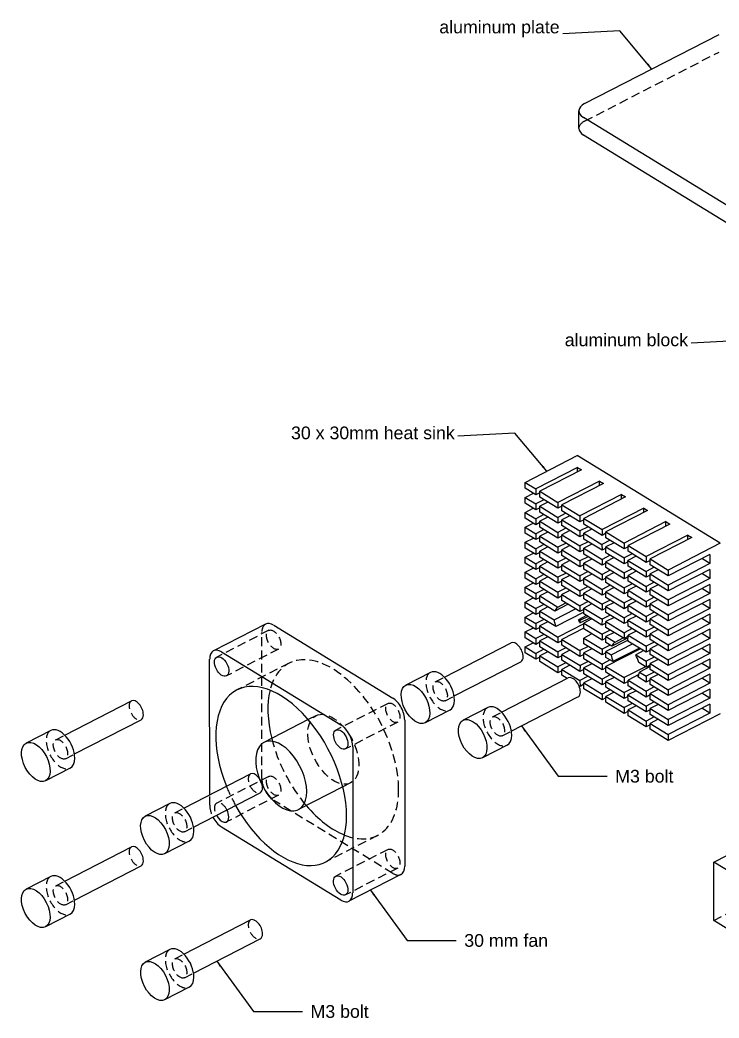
# Model space of a CAD drawing. Header units: inches. Extents: x -635 to 303, y -216 to -21.
# Drawn here: x -628.4 to -529.4, y -173 to -31.6 of the extents above; entities that cross this region are included whole.
import ezdxf

# ---------------------------------------------------------------- set-up
doc = ezdxf.new("R2010")
doc.units = ezdxf.units.IN
doc.header["$LTSCALE"] = 5
doc.header["$MEASUREMENT"] = 0
doc.linetypes.add('HIDDEN', pattern=[0.375, 0.25, -0.125])
for name, color, linetype in [('_dim', 1, 'Continuous'), ('PH-3C4', 16, 'HIDDEN'), ('PV-3C4', 7, 'Continuous')]:
    doc.layers.add(name, color=color, linetype=linetype)
doc.styles.get("Standard").update_dxf_attribs({"font": 'arial.ttf'})
doc.dimstyles.new('Copy of Standard', dxfattribs={"dimscale": 5, "dimtxt": 0.18, "dimasz": 0.18, "dimexe": 0.18, "dimexo": 0.0625, "dimgap": 0.09, "dimtad": 0, "dimdec": 1, "dimzin": 0, "dimdsep": 46, "dimtxsty": 'Standard', "dimcen": 0.09, "dimadec": 0, "dimazin": 0, "dimtfac": 1, "dimtdec": 1, "dimtofl": 0, "dimtmove": 0, "dimatfit": 3, "dimfxl": 1, "dimtolj": 1, "dimtzin": 0, "dimarcsym": 0})

# ---------------------------------------------------------------- blocks, each defined once
blk = doc.blocks.new('*U11')
at = {"layer": 'PV-3C4'}
for p, q in [((54.88, -11.93, -41.68), (61.71, -24.48, -34.82)), ((51.75, -15.36, -34.83), (58.57, -27.91, -27.97)), ((58.57, -27.91, -27.97), (44.82, -21.08, -21.7)), ((61.71, -24.48, -34.82), (58.57, -27.91, -27.97)), ((49.91, -35.99, -10.55), (56.78, -39.41, -13.69)), ((49.68, -38.43, -7.67), (50.17, -37.9, -8.74)), ((50.17, -37.9, -8.74), (55.67, -40.63, -11.25)), ((50.17, -37.9, -8.74), (50.75, -38.96, -8.16)), ((50.48, -37.55, -9.43), (50.97, -37.02, -10.5)), ((50.48, -37.55, -9.43), (55.98, -40.28, -11.94)), ((50.97, -37.02, -10.5), (56.47, -39.75, -13)), ((50.97, -37.02, -10.5), (51.55, -38.08, -9.91)), ((7.83, -39.26, 34.9), (32.19, -84.05, 59.36)), ((8.77, -38.23, 32.85), (33.13, -83.02, 57.3)), ((48.87, -39.31, -5.92), (49.36, -38.77, -6.99)), ((48.87, -39.31, -5.92), (54.37, -42.04, -8.43)), ((49.36, -38.77, -6.99), (54.86, -41.5, -9.5)), ((49.36, -38.77, -6.99), (49.94, -39.84, -6.41)), ((49.68, -38.43, -7.67), (55.18, -41.16, -10.18)), ((56.47, -39.75, -13), (56.78, -39.41, -13.69)), ((56.78, -39.41, -13.69), (58.08, -41.8, -12.38)), ((47.27, -41.06, -2.41), (47.76, -40.53, -3.48)), ((47.76, -40.53, -3.48), (53.26, -43.26, -5.99)), ((47.76, -40.53, -3.48), (48.34, -41.59, -2.9)), ((48.07, -40.19, -4.16), (48.56, -39.65, -5.23)), ((48.07, -40.19, -4.16), (53.57, -42.92, -6.67)), ((48.56, -39.65, -5.23), (54.06, -42.38, -7.74)), ((48.56, -39.65, -5.23), (49.14, -40.72, -4.65)), ((55.67, -40.63, -11.25), (55.98, -40.28, -11.94)), ((56.97, -43.02, -9.95), (55.67, -40.63, -11.25)), ((55.98, -40.28, -11.94), (57.28, -42.67, -10.63)), ((57.77, -42.14, -11.7), (56.47, -39.75, -13)), ((45.66, -42.82, 1.1), (46.15, -42.28, 0.03)), ((46.15, -42.28, 0.03), (51.65, -45.01, -2.48)), ((46.15, -42.28, 0.03), (46.73, -43.35, 0.61)), ((46.46, -41.94, -0.66), (46.95, -41.41, -1.72)), ((46.46, -41.94, -0.66), (51.96, -44.67, -3.17)), ((46.95, -41.41, -1.72), (52.45, -44.14, -4.23)), ((46.95, -41.41, -1.72), (47.53, -42.47, -1.14)), ((47.27, -41.06, -2.41), (52.77, -43.79, -4.92)), ((54.06, -42.38, -7.74), (54.37, -42.04, -8.43)), ((55.36, -44.77, -6.44), (54.06, -42.38, -7.74)), ((54.37, -42.04, -8.43), (55.67, -44.43, -7.12)), ((54.86, -41.5, -9.5), (55.18, -41.16, -10.18)), ((56.16, -43.89, -8.19), (54.86, -41.5, -9.5)), ((55.18, -41.16, -10.18), (56.48, -43.55, -8.88)), ((56.7, -41.61, -11.21), (57.77, -42.14, -11.7)), ((56.98, -42.12, -10.93), (58.05, -42.65, -11.42)), ((58.08, -41.8, -12.38), (57.77, -42.14, -11.7)), ((57.85, -42.05, -11.87), (58.36, -42.31, -12.1)), ((58.05, -42.65, -11.42), (58.36, -42.31, -12.1)), ((58.36, -42.31, -12.1), (59.66, -44.7, -10.8)), ((44.86, -43.7, 2.85), (45.35, -43.16, 1.78)), ((44.86, -43.7, 2.85), (50.36, -46.42, 0.34)), ((45.35, -43.16, 1.78), (50.85, -45.89, -0.73)), ((45.35, -43.16, 1.78), (45.93, -44.23, 2.37)), ((45.66, -42.82, 1.1), (51.16, -45.55, -1.41)), ((52.45, -44.14, -4.23), (52.77, -43.79, -4.92)), ((52.77, -43.79, -4.92), (54.07, -46.18, -3.61)), ((53.26, -43.26, -5.99), (53.57, -42.92, -6.67)), ((54.56, -45.65, -4.68), (53.26, -43.26, -5.99)), ((53.57, -42.92, -6.67), (54.87, -45.3, -5.37)), ((55.09, -43.36, -7.7), (56.16, -43.89, -8.19)), ((55.9, -42.49, -9.46), (56.97, -43.02, -9.95)), ((56.48, -43.55, -8.88), (56.16, -43.89, -8.19)), ((56.18, -43, -9.18), (57.25, -43.53, -9.66)), ((56.24, -43.81, -8.36), (56.76, -44.07, -8.6)), ((57.28, -42.67, -10.63), (56.97, -43.02, -9.95)), ((57.04, -42.93, -10.11), (57.56, -43.19, -10.35)), ((57.25, -43.53, -9.66), (57.56, -43.19, -10.35)), ((58.55, -45.92, -8.36), (57.25, -43.53, -9.66)), ((57.56, -43.19, -10.35), (58.86, -45.58, -9.04)), ((59.35, -45.04, -10.11), (58.05, -42.65, -11.42)), ((43.25, -45.45, 6.36), (43.74, -44.92, 5.29)), ((43.74, -44.92, 5.29), (49.24, -47.64, 2.78)), ((43.74, -44.92, 5.29), (44.32, -45.98, 5.87)), ((44.05, -44.57, 4.61), (44.54, -44.04, 3.54)), ((44.05, -44.57, 4.61), (49.55, -47.3, 2.1)), ((44.54, -44.04, 3.54), (50.04, -46.77, 1.03)), ((44.54, -44.04, 3.54), (45.12, -45.1, 4.12)), ((51.65, -45.01, -2.48), (51.96, -44.67, -3.17)), ((52.95, -47.4, -1.18), (51.65, -45.01, -2.48)), ((51.96, -44.67, -3.17), (53.26, -47.06, -1.86)), ((53.75, -46.52, -2.93), (52.45, -44.14, -4.23)), ((53.49, -45.12, -4.2), (54.56, -45.65, -4.68)), ((54.29, -44.24, -5.95), (55.36, -44.77, -6.44)), ((54.57, -44.75, -5.67), (55.64, -45.29, -6.16)), ((55.67, -44.43, -7.12), (55.36, -44.77, -6.44)), ((55.37, -43.88, -7.42), (56.44, -44.41, -7.91)), ((55.44, -44.69, -6.61), (55.95, -44.94, -6.84)), ((55.64, -45.29, -6.16), (55.95, -44.94, -6.84)), ((55.95, -44.94, -6.84), (56.56, -46.05, -6.24)), ((56.44, -44.41, -7.91), (56.76, -44.07, -8.6)), ((57.74, -46.8, -6.61), (56.44, -44.41, -7.91)), ((56.76, -44.07, -8.6), (58.06, -46.45, -7.29)), ((58.28, -44.51, -9.63), (59.35, -45.04, -10.11)), ((58.56, -45.03, -9.35), (59.63, -45.56, -9.83)), ((59.66, -44.7, -10.8), (59.35, -45.04, -10.11)), ((59.43, -44.96, -10.28), (59.94, -45.21, -10.52)), ((59.63, -45.56, -9.83), (59.94, -45.21, -10.52)), ((59.94, -45.21, -10.52), (61.24, -47.6, -9.21)), ((40.76, -45.99, 9.43), (50.99, -64.81, 19.71)), ((40.76, -45.99, 9.43), (47.63, -49.4, 6.29)), ((42.45, -46.33, 8.12), (42.94, -45.79, 7.05)), ((42.45, -46.33, 8.12), (47.95, -49.06, 5.61)), ((42.94, -45.79, 7.05), (48.44, -48.52, 4.54)), ((42.94, -45.79, 7.05), (43.52, -46.86, 7.63)), ((43.25, -45.45, 6.36), (48.75, -48.18, 3.85)), ((50.04, -46.77, 1.03), (50.36, -46.42, 0.34)), ((50.36, -46.42, 0.34), (51.66, -48.81, 1.65)), ((50.85, -45.89, -0.73), (51.16, -45.55, -1.41)), ((52.15, -48.28, 0.58), (50.85, -45.89, -0.73)), ((51.16, -45.55, -1.41), (52.46, -47.94, -0.11)), ((52.68, -45.99, -2.44), (53.75, -46.52, -2.93)), ((52.96, -46.51, -2.16), (54.03, -47.04, -2.65)), ((54.07, -46.18, -3.61), (53.75, -46.52, -2.93)), ((53.77, -45.63, -3.91), (54.84, -46.16, -4.4)), ((53.83, -46.44, -3.1), (54.35, -46.7, -3.33)), ((54.87, -45.3, -5.37), (54.56, -45.65, -4.68)), ((54.63, -45.56, -4.85), (55.15, -45.82, -5.09)), ((54.72, -45.47, -5.03), (56.12, -46.17, -5.67)), ((54.84, -46.16, -4.4), (55.15, -45.82, -5.09)), ((55.59, -47.54, -3.65), (54.84, -46.16, -4.4)), ((55.15, -45.82, -5.09), (55.69, -46.8, -4.55)), ((55.2, -45.91, -5.04), (58.02, -47.31, -6.32)), ((56.12, -46.17, -5.67), (55.64, -45.29, -6.16)), ((56.3, -46.08, -5.95), (57.74, -46.8, -6.61)), ((57.48, -45.39, -7.87), (58.55, -45.92, -8.36)), ((58.06, -46.45, -7.29), (57.74, -46.8, -6.61)), ((57.76, -45.9, -7.59), (58.83, -46.43, -8.08)), ((58.86, -45.58, -9.04), (58.55, -45.92, -8.36)), ((58.62, -45.84, -8.53), (59.14, -46.09, -8.76)), ((58.83, -46.43, -8.08), (59.14, -46.09, -8.76)), ((60.13, -48.82, -6.77), (58.83, -46.43, -8.08)), ((59.14, -46.09, -8.76), (60.44, -48.48, -7.46)), ((60.93, -47.95, -8.53), (59.63, -45.56, -9.83)), ((49.24, -47.64, 2.78), (49.55, -47.3, 2.1)), ((50.54, -50.03, 4.09), (49.24, -47.64, 2.78)), ((49.55, -47.3, 2.1), (50.85, -49.69, 3.4)), ((51.34, -49.16, 2.33), (50.04, -46.77, 1.03)), ((51.08, -47.75, 1.07), (52.15, -48.28, 0.58)), ((51.88, -46.87, -0.69), (52.95, -47.4, -1.18)), ((52.46, -47.94, -0.11), (52.15, -48.28, 0.58)), ((52.16, -47.39, -0.41), (53.23, -47.92, -0.89)), ((53.26, -47.06, -1.86), (52.95, -47.4, -1.18)), ((53.03, -47.32, -1.34), (53.54, -47.57, -1.58)), ((53.23, -47.92, -0.89), (53.54, -47.57, -1.58)), ((54.53, -50.31, 0.41), (53.23, -47.92, -0.89)), ((53.54, -47.57, -1.58), (54.84, -49.96, -0.27)), ((54.03, -47.04, -2.65), (54.35, -46.7, -3.33)), ((55.33, -49.43, -1.34), (54.03, -47.04, -2.65)), ((54.35, -46.7, -3.33), (55.65, -49.09, -2.03)), ((54.52, -47.01, -3.16), (55.59, -47.54, -3.65)), ((54.75, -47.43, -2.93), (59.32, -49.7, -5.02)), ((54.83, -47.58, -2.85), (58.33, -49.32, -4.45)), ((57.82, -46.71, -6.77), (58.34, -46.97, -7.01)), ((58.02, -47.31, -6.32), (58.34, -46.97, -7.01)), ((59.32, -49.7, -5.02), (58.02, -47.31, -6.32)), ((58.34, -46.97, -7.01), (59.64, -49.36, -5.7)), ((59.86, -47.42, -8.04), (60.93, -47.95, -8.53)), ((60.14, -47.93, -7.76), (61.21, -48.46, -8.25)), ((61.24, -47.6, -9.21), (60.93, -47.95, -8.53)), ((61.01, -47.86, -8.7), (61.52, -48.12, -8.93)), ((43.43, -49.06, 10.1), (48.93, -51.79, 7.6)), ((43.71, -49.57, 10.39), (43.43, -49.06, 10.1)), ((43.95, -49.32, 9.87), (43.71, -49.57, 10.39)), ((47.63, -49.4, 6.29), (47.95, -49.06, 5.61)), ((48.93, -51.79, 7.6), (47.63, -49.4, 6.29)), ((47.95, -49.06, 5.61), (49.25, -51.45, 6.91)), ((48.44, -48.52, 4.54), (48.75, -48.18, 3.85)), ((49.74, -50.91, 5.84), (48.44, -48.52, 4.54)), ((48.75, -48.18, 3.85), (50.05, -50.57, 5.16)), ((50.27, -48.63, 2.82), (51.34, -49.16, 2.33)), ((50.55, -49.14, 3.1), (51.62, -49.67, 2.61)), ((51.66, -48.81, 1.65), (51.34, -49.16, 2.33)), ((51.36, -48.26, 1.35), (52.43, -48.79, 0.86)), ((51.42, -49.07, 2.16), (51.94, -49.33, 1.93)), ((51.62, -49.67, 2.61), (51.94, -49.33, 1.93)), ((51.94, -49.33, 1.93), (53.24, -51.72, 3.23)), ((52.22, -48.2, 0.41), (52.74, -48.45, 0.18)), ((52.43, -48.79, 0.86), (52.74, -48.45, 0.18)), ((53.73, -51.18, 2.16), (52.43, -48.79, 0.86)), ((52.74, -48.45, 0.18), (54.04, -50.84, 1.48)), ((54.26, -48.9, -0.86), (55.33, -49.43, -1.34)), ((54.54, -49.41, -0.57), (55.61, -49.94, -1.06)), ((58.14, -49.88, -3.64), (55.32, -48.48, -2.36)), ((55.65, -49.09, -2.03), (55.33, -49.43, -1.34)), ((55.41, -49.35, -1.51), (55.93, -49.6, -1.75)), ((55.48, -49.27, -1.66), (57.6, -50.32, -2.63)), ((55.6, -49.13, -1.94), (58.52, -50.58, -3.27)), ((58.33, -49.32, -4.45), (58.83, -50.24, -3.95)), ((59.06, -48.29, -6.29), (60.13, -48.82, -6.77)), ((59.64, -49.36, -5.7), (59.32, -49.7, -5.02)), ((59.34, -48.81, -6.01), (60.41, -49.34, -6.49)), ((60.44, -48.48, -7.46), (60.13, -48.82, -6.77)), ((60.2, -48.74, -6.94), (60.72, -49, -7.18)), ((60.41, -49.34, -6.49), (60.72, -49, -7.18)), ((61.7, -51.73, -5.19), (60.41, -49.34, -6.49)), ((60.72, -49, -7.18), (62.02, -51.39, -5.87)), ((61.21, -48.46, -8.25), (61.52, -48.12, -8.93)), ((62.51, -50.85, -6.94), (61.21, -48.46, -8.25)), ((61.52, -48.12, -8.93), (62.82, -50.51, -7.63)), ((43.71, -49.57, 10.39), (49.21, -52.3, 7.88)), ((48.67, -50.38, 6.33), (49.74, -50.91, 5.84)), ((48.95, -50.9, 6.61), (50.02, -51.43, 6.12)), ((49.47, -49.5, 4.57), (50.54, -50.03, 4.09)), ((50.05, -50.57, 5.16), (49.74, -50.91, 5.84)), ((49.75, -50.02, 4.86), (50.82, -50.55, 4.37)), ((49.81, -50.83, 5.67), (50.33, -51.08, 5.44)), ((50.85, -49.69, 3.4), (50.54, -50.03, 4.09)), ((50.62, -49.95, 3.92), (51.13, -50.21, 3.68)), ((50.82, -50.55, 4.37), (51.13, -50.21, 3.68)), ((52.12, -52.94, 5.67), (50.82, -50.55, 4.37)), ((51.13, -50.21, 3.68), (52.43, -52.6, 4.99)), ((52.92, -52.06, 3.92), (51.62, -49.67, 2.61)), ((52.66, -50.65, 2.65), (53.73, -51.18, 2.16)), ((53.46, -49.78, 0.9), (54.53, -50.31, 0.41)), ((54.04, -50.84, 1.48), (53.73, -51.18, 2.16)), ((53.74, -50.29, 1.18), (54.81, -50.82, 0.69)), ((54.84, -49.96, -0.27), (54.53, -50.31, 0.41)), ((54.61, -50.22, 0.24), (55.12, -50.48, 0.01)), ((54.81, -50.82, 0.69), (55.12, -50.48, 0.01)), ((56.11, -53.21, 2), (54.81, -50.82, 0.69)), ((55.12, -50.48, 0.01), (56.42, -52.87, 1.31)), ((55.61, -49.94, -1.06), (55.93, -49.6, -1.75)), ((56.91, -52.33, 0.24), (55.61, -49.94, -1.06)), ((55.93, -49.6, -1.75), (57.23, -51.99, -0.44)), ((57.07, -50.26, -2.16), (56, -49.73, -1.67)), ((57.72, -51.46, -1.51), (57.07, -50.26, -2.16)), ((57.6, -50.32, -2.63), (58.03, -51.11, -2.2)), ((57.73, -50.56, -2.5), (58.8, -51.09, -2.98)), ((58.52, -50.58, -3.27), (58.14, -49.88, -3.64)), ((58.83, -50.24, -3.95), (58.52, -50.58, -3.27)), ((58.53, -49.69, -4.25), (59.6, -50.22, -4.74)), ((58.6, -50.5, -3.43), (59.11, -50.75, -3.67)), ((58.8, -51.09, -2.98), (59.11, -50.75, -3.67)), ((59.11, -50.75, -3.67), (60.41, -53.14, -2.36)), ((59.4, -49.62, -5.19), (59.92, -49.87, -5.42)), ((59.6, -50.22, -4.74), (59.92, -49.87, -5.42)), ((60.9, -52.61, -3.43), (59.6, -50.22, -4.74)), ((59.92, -49.87, -5.42), (61.22, -52.26, -4.12)), ((61.44, -50.32, -6.45), (62.51, -50.85, -6.94)), ((61.72, -50.84, -6.17), (62.79, -51.37, -6.66)), ((62.82, -50.51, -7.63), (62.51, -50.85, -6.94)), ((62.59, -50.77, -7.11), (63.1, -51.02, -7.35)), ((72.68, -54.97, -12.59), (63.87, -50.6, -8.57)), ((45.01, -51.96, 11.69), (50.51, -54.69, 9.18)), ((45.29, -52.48, 11.97), (45.01, -51.96, 11.69)), ((45.53, -52.22, 11.46), (45.29, -52.48, 11.97)), ((49.25, -51.45, 6.91), (48.93, -51.79, 7.6)), ((49.01, -51.7, 7.43), (49.53, -51.96, 7.19)), ((49.21, -52.3, 7.88), (49.53, -51.96, 7.19)), ((50.51, -54.69, 9.18), (49.21, -52.3, 7.88)), ((49.53, -51.96, 7.19), (50.83, -54.35, 8.5)), ((50.02, -51.43, 6.12), (50.33, -51.08, 5.44)), ((51.32, -53.82, 7.43), (50.02, -51.43, 6.12)), ((50.33, -51.08, 5.44), (51.63, -53.47, 6.74)), ((51.85, -51.53, 4.41), (52.92, -52.06, 3.92)), ((52.13, -52.05, 4.69), (53.2, -52.58, 4.2)), ((53.24, -51.72, 3.23), (52.92, -52.06, 3.92)), ((52.94, -51.17, 2.93), (54.01, -51.7, 2.45)), ((53, -51.98, 3.75), (53.52, -52.23, 3.52)), ((53.2, -52.58, 4.2), (53.52, -52.23, 3.52)), ((53.52, -52.23, 3.52), (54.82, -54.62, 4.82)), ((53.8, -51.1, 2), (54.32, -51.36, 1.76)), ((54.01, -51.7, 2.45), (54.32, -51.36, 1.76)), ((55.31, -54.09, 3.75), (54.01, -51.7, 2.45)), ((54.32, -51.36, 1.76), (55.62, -53.75, 3.07)), ((55.84, -51.8, 0.73), (56.91, -52.33, 0.24)), ((56.12, -52.32, 1.01), (57.19, -52.85, 0.52)), ((56.65, -50.93, -1.02), (57.72, -51.46, -1.51)), ((57.23, -51.99, -0.44), (56.91, -52.33, 0.24)), ((56.93, -51.44, -0.74), (58, -51.97, -1.23)), ((56.99, -52.25, 0.07), (57.51, -52.51, -0.16)), ((58.03, -51.11, -2.2), (57.72, -51.46, -1.51)), ((57.79, -51.37, -1.68), (58.31, -51.63, -1.92)), ((58, -51.97, -1.23), (58.31, -51.63, -1.92)), ((59.29, -54.36, 0.07), (58, -51.97, -1.23)), ((58.31, -51.63, -1.92), (59.61, -54.02, -0.61)), ((60.1, -53.48, -1.68), (58.8, -51.09, -2.98)), ((59.83, -52.08, -2.95), (60.9, -52.61, -3.43)), ((60.64, -51.2, -4.7), (61.7, -51.73, -5.19)), ((61.22, -52.26, -4.12), (60.9, -52.61, -3.43)), ((60.92, -51.71, -4.42), (61.98, -52.24, -4.91)), ((62.02, -51.39, -5.87), (61.7, -51.73, -5.19)), ((61.78, -51.64, -5.36), (62.3, -51.9, -5.59)), ((61.98, -52.24, -4.91), (62.3, -51.9, -5.59)), ((63.28, -54.63, -3.6), (61.98, -52.24, -4.91)), ((62.3, -51.9, -5.59), (63.6, -54.29, -4.29)), ((62.79, -51.37, -6.66), (63.1, -51.02, -7.35)), ((64.09, -53.76, -5.36), (62.79, -51.37, -6.66)), ((63.1, -51.02, -7.35), (63.18, -51.16, -7.27)), ((45.29, -52.48, 11.97), (50.79, -55.21, 9.46)), ((50.25, -53.29, 7.91), (51.32, -53.82, 7.43)), ((51.05, -52.41, 6.16), (52.12, -52.94, 5.67)), ((51.63, -53.47, 6.74), (51.32, -53.82, 7.43)), ((51.33, -52.92, 6.44), (52.4, -53.45, 5.95)), ((51.39, -53.73, 7.26), (51.91, -53.99, 7.02)), ((52.43, -52.6, 4.99), (52.12, -52.94, 5.67)), ((52.2, -52.85, 5.51), (52.71, -53.11, 5.27)), ((52.4, -53.45, 5.95), (52.71, -53.11, 5.27)), ((53.7, -55.84, 7.26), (52.4, -53.45, 5.95)), ((52.71, -53.11, 5.27), (54.01, -55.5, 6.57)), ((54.5, -54.97, 5.5), (53.2, -52.58, 4.2)), ((54.24, -53.56, 4.24), (55.31, -54.09, 3.75)), ((55.04, -52.68, 2.48), (56.11, -53.21, 2)), ((55.32, -53.2, 2.77), (56.39, -53.73, 2.28)), ((56.42, -52.87, 1.31), (56.11, -53.21, 2)), ((56.19, -53.13, 1.83), (56.7, -53.38, 1.59)), ((56.39, -53.73, 2.28), (56.7, -53.38, 1.59)), ((57.69, -56.12, 3.58), (56.39, -53.73, 2.28)), ((56.7, -53.38, 1.59), (58, -55.77, 2.9)), ((57.19, -52.85, 0.52), (57.51, -52.51, -0.16)), ((58.49, -55.24, 1.83), (57.19, -52.85, 0.52)), ((57.51, -52.51, -0.16), (58.81, -54.9, 1.14)), ((59.03, -52.95, -1.19), (60.1, -53.48, -1.68)), ((60.41, -53.14, -2.36), (60.1, -53.48, -1.68)), ((60.11, -52.59, -2.66), (61.18, -53.12, -3.15)), ((60.98, -52.52, -3.6), (61.5, -52.78, -3.84)), ((61.18, -53.12, -3.15), (61.5, -52.78, -3.84)), ((62.48, -55.51, -1.85), (61.18, -53.12, -3.15)), ((61.5, -52.78, -3.84), (62.79, -55.17, -2.53)), ((63.02, -53.23, -4.87), (64.09, -53.76, -5.36)), ((63.3, -53.74, -4.59), (64.37, -54.27, -5.07)), ((72.68, -57, -10.38), (63.87, -52.63, -6.37)), ((64.01, -52.7, -6.43), (64.4, -53.41, -6.04)), ((64.4, -53.41, -6.04), (64.09, -53.76, -5.36)), ((64.16, -53.67, -5.52), (64.68, -53.93, -5.76)), ((46.59, -54.87, 13.28), (52.09, -57.6, 10.77)), ((46.87, -55.38, 13.56), (46.59, -54.87, 13.28)), ((47.11, -55.12, 13.04), (46.87, -55.38, 13.56)), ((50.83, -54.35, 8.5), (50.51, -54.69, 9.18)), ((50.53, -53.8, 8.2), (51.6, -54.33, 7.71)), ((50.59, -54.61, 9.01), (51.11, -54.87, 8.78)), ((50.79, -55.21, 9.46), (51.11, -54.87, 8.78)), ((51.11, -54.87, 8.78), (52.41, -57.26, 10.08)), ((51.6, -54.33, 7.71), (51.91, -53.99, 7.02)), ((52.9, -56.72, 9.01), (51.6, -54.33, 7.71)), ((51.91, -53.99, 7.02), (53.21, -56.38, 8.33)), ((53.43, -54.44, 5.99), (54.5, -54.97, 5.5)), ((53.71, -54.95, 6.27), (54.78, -55.48, 5.79)), ((54.82, -54.62, 4.82), (54.5, -54.97, 5.5)), ((54.52, -54.07, 4.52), (55.59, -54.6, 4.03)), ((54.58, -54.88, 5.34), (55.1, -55.14, 5.1)), ((54.78, -55.48, 5.79), (55.1, -55.14, 5.1)), ((55.1, -55.14, 5.1), (56.4, -57.53, 6.41)), ((55.62, -53.75, 3.07), (55.31, -54.09, 3.75)), ((55.38, -54, 3.58), (55.9, -54.26, 3.35)), ((55.59, -54.6, 4.03), (55.9, -54.26, 3.35)), ((56.88, -56.99, 5.34), (55.59, -54.6, 4.03)), ((55.9, -54.26, 3.35), (57.2, -56.65, 4.65)), ((57.42, -54.71, 2.32), (58.49, -55.24, 1.83)), ((58.23, -53.83, 0.56), (59.29, -54.36, 0.07)), ((59.7, -54.74, 0.09), (58.36, -54.08, 0.7)), ((58.81, -54.9, 1.14), (58.49, -55.24, 1.83)), ((58.51, -54.35, 0.84), (59.57, -54.88, 0.36)), ((58.57, -55.15, 1.66), (59.09, -55.41, 1.42)), ((58.61, -54.54, 0.95), (59.68, -55.07, 0.46)), ((58.71, -55, 1.36), (62.43, -56.85, -0.34)), ((59.61, -54.02, -0.61), (59.29, -54.36, 0.07)), ((59.33, -54.32, 0), (62.76, -56.03, -1.57)), ((59.57, -54.06, -0.52), (62.48, -55.51, -1.85)), ((59.57, -54.88, 0.36), (59.7, -54.74, 0.09)), ((59.68, -55.07, 0.46), (59.57, -54.88, 0.36)), ((62.22, -54.1, -3.11), (63.28, -54.63, -3.6)), ((62.5, -54.62, -2.83), (63.56, -55.15, -3.32)), ((63.6, -54.29, -4.29), (63.28, -54.63, -3.6)), ((63.36, -54.55, -3.77), (63.88, -54.81, -4.01)), ((63.56, -55.15, -3.32), (63.88, -54.81, -4.01)), ((64.86, -57.54, -2.02), (63.56, -55.15, -3.32)), ((63.88, -54.81, -4.01), (65.18, -57.2, -2.7)), ((64.37, -54.27, -5.07), (64.68, -53.93, -5.76)), ((65.67, -56.66, -3.77), (64.37, -54.27, -5.07)), ((64.68, -53.93, -5.76), (65.98, -56.32, -4.45)), ((73.88, -54.55, -14.25), (77.14, -56.17, -15.73)), ((46.87, -55.38, 13.56), (52.37, -58.11, 11.05)), ((52.09, -57.6, 10.77), (50.79, -55.21, 9.46)), ((51.83, -56.19, 9.5), (52.9, -56.72, 9.01)), ((52.63, -55.31, 7.75), (53.7, -55.84, 7.26)), ((53.21, -56.38, 8.33), (52.9, -56.72, 9.01)), ((52.91, -55.83, 8.03), (53.98, -56.36, 7.54)), ((54.01, -55.5, 6.57), (53.7, -55.84, 7.26)), ((53.78, -55.76, 7.09), (54.29, -56.02, 6.86)), ((53.98, -56.36, 7.54), (54.29, -56.02, 6.86)), ((55.28, -58.75, 8.85), (53.98, -56.36, 7.54)), ((54.29, -56.02, 6.86), (55.59, -58.41, 8.16)), ((56.08, -57.87, 7.09), (54.78, -55.48, 5.79)), ((55.82, -56.46, 5.82), (56.88, -56.99, 5.34)), ((56.62, -55.59, 4.07), (57.69, -56.12, 3.58)), ((56.9, -56.1, 4.35), (57.97, -56.63, 3.86)), ((58, -55.77, 2.9), (57.69, -56.12, 3.58)), ((57.7, -55.22, 2.6), (58.77, -55.75, 2.11)), ((57.77, -56.03, 3.41), (58.28, -56.29, 3.18)), ((57.97, -56.63, 3.86), (58.28, -56.29, 3.18)), ((58.28, -56.29, 3.18), (59.58, -58.68, 4.48)), ((58.77, -55.75, 2.11), (59.09, -55.41, 1.42)), ((60.07, -58.14, 3.41), (58.77, -55.75, 2.11)), ((59.09, -55.41, 1.42), (60.38, -57.8, 2.73)), ((62.24, -57.41, 0.47), (59.41, -56.01, 1.75)), ((62.79, -55.17, -2.53), (62.48, -55.51, -1.85)), ((62.56, -55.43, -2.02), (63.07, -55.68, -2.25)), ((62.76, -56.03, -1.57), (63.07, -55.68, -2.25)), ((64.06, -58.42, -0.26), (62.76, -56.03, -1.57)), ((63.07, -55.68, -2.25), (64.37, -58.07, -0.95)), ((64.6, -56.13, -3.28), (65.67, -56.66, -3.77)), ((65.98, -56.32, -4.45), (65.67, -56.66, -3.77)), ((48.17, -57.77, 14.86), (53.67, -60.5, 12.35)), ((48.45, -58.29, 15.14), (48.17, -57.77, 14.86)), ((52.41, -57.26, 10.08), (52.09, -57.6, 10.77)), ((52.11, -56.71, 9.78), (53.18, -57.24, 9.29)), ((52.17, -57.51, 10.6), (52.69, -57.77, 10.36)), ((52.37, -58.11, 11.05), (52.69, -57.77, 10.36)), ((52.69, -57.77, 10.36), (53.99, -60.16, 11.67)), ((52.97, -56.64, 8.85), (53.49, -56.89, 8.61)), ((53.18, -57.24, 9.29), (53.49, -56.89, 8.61)), ((54.47, -59.62, 10.6), (53.18, -57.24, 9.29)), ((53.49, -56.89, 8.61), (54.79, -59.28, 9.91)), ((55.01, -57.34, 7.58), (56.08, -57.87, 7.09)), ((55.29, -57.85, 7.86), (56.36, -58.39, 7.37)), ((56.4, -57.53, 6.41), (56.08, -57.87, 7.09)), ((56.1, -56.98, 6.11), (57.16, -57.51, 5.62)), ((56.16, -57.79, 6.92), (56.68, -58.04, 6.69)), ((57.2, -56.65, 4.65), (56.88, -56.99, 5.34)), ((56.96, -56.91, 5.17), (57.48, -57.17, 4.93)), ((57.16, -57.51, 5.62), (57.48, -57.17, 4.93)), ((58.46, -59.9, 6.92), (57.16, -57.51, 5.62)), ((57.48, -57.17, 4.93), (58.78, -59.55, 6.24)), ((59.27, -59.02, 5.17), (57.97, -56.63, 3.86)), ((59, -57.61, 3.9), (60.07, -58.14, 3.41)), ((59.94, -56.98, 2.28), (61.69, -57.85, 1.48)), ((60.38, -57.8, 2.73), (60.07, -58.14, 3.41)), ((61.16, -57.79, 1.95), (60.09, -57.26, 2.44)), ((62.45, -60.17, 3.25), (61.16, -57.79, 1.95)), ((61.69, -57.85, 1.48), (62.77, -59.83, 2.56)), ((63.26, -59.29, 1.49), (62.24, -57.41, 0.47)), ((62.43, -56.85, -0.34), (63.57, -58.95, 0.81)), ((62.99, -57.88, 0.23), (64.06, -58.42, -0.26)), ((63.79, -57.01, -1.53), (64.86, -57.54, -2.02)), ((64.07, -57.52, -1.25), (65.14, -58.05, -1.73)), ((65.18, -57.2, -2.7), (64.86, -57.54, -2.02)), ((64.88, -56.64, -3), (65.95, -57.18, -3.49)), ((64.94, -57.45, -2.18), (65.46, -57.71, -2.42)), ((65.14, -58.05, -1.73), (65.46, -57.71, -2.42)), ((65.46, -57.71, -2.42), (66.22, -59.11, -1.66)), ((65.74, -56.58, -3.94), (66.26, -56.83, -4.17)), ((65.95, -57.18, -3.49), (66.26, -56.83, -4.17)), ((66.71, -58.57, -2.73), (65.95, -57.18, -3.49)), ((66.26, -56.83, -4.17), (67.02, -58.23, -3.41)), ((83.23, -65.81, -11.3), (91.07, -57.25, -28.43)), ((91.92, -57.12, -29.41), (98.8, -60.54, -32.55)), ((48.69, -58.03, 14.63), (48.45, -58.29, 15.14)), ((48.45, -58.29, 15.14), (53.95, -61.02, 12.63)), ((53.67, -60.5, 12.35), (52.37, -58.11, 11.05)), ((53.41, -59.09, 11.09), (54.47, -59.62, 10.6)), ((54.21, -58.22, 9.33), (55.28, -58.75, 8.85)), ((54.79, -59.28, 9.91), (54.47, -59.62, 10.6)), ((54.49, -58.73, 9.61), (55.56, -59.26, 9.13)), ((55.59, -58.41, 8.16), (55.28, -58.75, 8.85)), ((55.36, -58.66, 8.68), (55.87, -58.92, 8.44)), ((55.56, -59.26, 9.13), (55.87, -58.92, 8.44)), ((56.86, -61.65, 10.43), (55.56, -59.26, 9.13)), ((55.87, -58.92, 8.44), (57.17, -61.31, 9.75)), ((56.36, -58.39, 7.37), (56.68, -58.04, 6.69)), ((57.66, -60.77, 8.68), (56.36, -58.39, 7.37)), ((56.68, -58.04, 6.69), (57.97, -60.43, 7.99)), ((57.4, -59.37, 7.41), (58.46, -59.9, 6.92)), ((58.2, -58.49, 5.66), (59.27, -59.02, 5.17)), ((58.48, -59, 5.94), (59.55, -59.53, 5.45)), ((59.58, -58.68, 4.48), (59.27, -59.02, 5.17)), ((59.28, -58.13, 4.18), (60.35, -58.66, 3.7)), ((59.34, -58.94, 5), (59.86, -59.19, 4.76)), ((59.55, -59.53, 5.45), (59.86, -59.19, 4.76)), ((59.86, -59.19, 4.76), (61.16, -61.58, 6.07)), ((60.15, -58.06, 3.25), (60.66, -58.31, 3.01)), ((60.35, -58.66, 3.7), (60.66, -58.31, 3.01)), ((61.65, -61.05, 5), (60.35, -58.66, 3.7)), ((60.66, -58.31, 3.01), (61.96, -60.7, 4.32)), ((62.19, -58.76, 1.98), (63.26, -59.29, 1.49)), ((62.47, -59.28, 2.26), (63.54, -59.81, 1.77)), ((63.57, -58.95, 0.81), (63.26, -59.29, 1.49)), ((63.27, -58.4, 0.51), (64.34, -58.93, 0.02)), ((63.33, -59.21, 1.32), (63.85, -59.46, 1.09)), ((64.37, -58.07, -0.95), (64.06, -58.42, -0.26)), ((64.14, -58.33, -0.43), (64.65, -58.59, -0.67)), ((64.34, -58.93, 0.02), (64.65, -58.59, -0.67)), ((65.1, -60.33, 0.78), (64.34, -58.93, 0.02)), ((64.65, -58.59, -0.67), (65.41, -59.98, 0.1)), ((65.9, -59.45, -0.97), (64.83, -58.92, -0.48)), ((65.9, -59.45, -0.97), (65.14, -58.05, -1.73)), ((66.71, -58.57, -2.73), (65.64, -58.04, -2.24)), ((66.22, -59.11, -1.66), (65.9, -59.45, -0.97)), ((67.02, -58.23, -3.41), (66.71, -58.57, -2.73)), ((76.77, -62.5, -8.48), (67.96, -58.13, -4.46)), ((73.88, -58.61, -9.83), (77.14, -60.23, -11.31)), ((49.75, -60.68, 16.45), (55.25, -63.41, 13.94)), ((50.03, -61.19, 16.73), (49.75, -60.68, 16.45)), ((53.99, -60.16, 11.67), (53.67, -60.5, 12.35)), ((53.69, -59.61, 11.37), (54.75, -60.14, 10.88)), ((53.75, -60.42, 12.19), (54.27, -60.67, 11.95)), ((53.95, -61.02, 12.63), (54.27, -60.67, 11.95)), ((54.27, -60.67, 11.95), (55.56, -63.06, 13.25)), ((54.55, -59.54, 10.43), (55.07, -59.8, 10.2)), ((54.75, -60.14, 10.88), (55.07, -59.8, 10.2)), ((56.05, -62.53, 12.19), (54.75, -60.14, 10.88)), ((55.07, -59.8, 10.2), (56.37, -62.19, 11.5)), ((56.59, -60.24, 9.16), (57.66, -60.77, 8.68)), ((56.87, -60.76, 9.45), (57.94, -61.29, 8.96)), ((57.97, -60.43, 7.99), (57.66, -60.77, 8.68)), ((57.68, -59.88, 7.69), (58.74, -60.41, 7.2)), ((57.74, -60.69, 8.51), (58.25, -60.95, 8.27)), ((58.78, -59.55, 6.24), (58.46, -59.9, 6.92)), ((58.54, -59.81, 6.75), (59.06, -60.07, 6.52)), ((58.74, -60.41, 7.2), (59.06, -60.07, 6.52)), ((60.04, -62.8, 8.51), (58.74, -60.41, 7.2)), ((59.06, -60.07, 6.52), (60.36, -62.46, 7.82)), ((60.85, -61.92, 6.75), (59.55, -59.53, 5.45)), ((60.58, -60.52, 5.49), (61.65, -61.05, 5)), ((61.38, -59.64, 3.73), (62.45, -60.17, 3.25)), ((61.96, -60.7, 4.32), (61.65, -61.05, 5)), ((61.66, -60.15, 4.02), (62.73, -60.68, 3.53)), ((62.77, -59.83, 2.56), (62.45, -60.17, 3.25)), ((62.53, -60.09, 3.08), (63.05, -60.34, 2.84)), ((62.73, -60.68, 3.53), (63.05, -60.34, 2.84)), ((63.49, -62.08, 4.29), (62.73, -60.68, 3.53)), ((63.05, -60.34, 2.84), (63.81, -61.74, 3.6)), ((64.3, -61.2, 2.54), (63.23, -60.67, 3.02)), ((63.54, -59.81, 1.77), (63.85, -59.46, 1.09)), ((64.3, -61.2, 2.54), (63.54, -59.81, 1.77)), ((63.85, -59.46, 1.09), (64.61, -60.86, 1.85)), ((65.1, -60.33, 0.78), (64.03, -59.8, 1.27)), ((65.41, -59.98, 0.1), (65.1, -60.33, 0.78)), ((76.77, -64.53, -6.27), (67.96, -60.16, -2.25)), ((90.1, -69.22, -14.44), (97.94, -60.66, -31.56)), ((50.27, -60.93, 16.21), (50.03, -61.19, 16.73)), ((50.03, -61.19, 16.73), (55.53, -63.92, 14.22)), ((55.25, -63.41, 13.94), (53.95, -61.02, 12.63)), ((54.99, -62, 12.67), (56.05, -62.53, 12.19)), ((55.79, -61.12, 10.92), (56.86, -61.65, 10.43)), ((56.37, -62.19, 11.5), (56.05, -62.53, 12.19)), ((56.07, -61.64, 11.2), (57.14, -62.17, 10.71)), ((57.17, -61.31, 9.75), (56.86, -61.65, 10.43)), ((56.93, -61.57, 10.26), (57.45, -61.82, 10.03)), ((57.14, -62.17, 10.71), (57.45, -61.82, 10.03)), ((58.44, -64.56, 12.02), (57.14, -62.17, 10.71)), ((57.45, -61.82, 10.03), (58.75, -64.21, 11.33)), ((57.94, -61.29, 8.96), (58.25, -60.95, 8.27)), ((59.24, -63.68, 10.26), (57.94, -61.29, 8.96)), ((58.25, -60.95, 8.27), (59.55, -63.34, 9.58)), ((59.78, -61.39, 7.24), (60.85, -61.92, 6.75)), ((60.06, -61.91, 7.52), (61.13, -62.44, 7.04)), ((61.16, -61.58, 6.07), (60.85, -61.92, 6.75)), ((60.86, -61.03, 5.77), (61.93, -61.56, 5.28)), ((60.92, -61.84, 6.59), (61.44, -62.1, 6.35)), ((61.13, -62.44, 7.04), (61.44, -62.1, 6.35)), ((61.44, -62.1, 6.35), (62.2, -63.49, 7.11)), ((61.73, -60.96, 4.83), (62.24, -61.22, 4.6)), ((61.93, -61.56, 5.28), (62.24, -61.22, 4.6)), ((62.69, -62.96, 6.04), (61.93, -61.56, 5.28)), ((62.24, -61.22, 4.6), (63, -62.61, 5.36)), ((63.49, -62.08, 4.29), (62.42, -61.55, 4.78)), ((63.81, -61.74, 3.6), (63.49, -62.08, 4.29)), ((64.61, -60.86, 1.85), (64.3, -61.2, 2.54)), ((77.98, -62.08, -10.13), (81.23, -63.69, -11.62)), ((99.58, -61.37, -32.42), (108.11, -77.06, -23.85)), ((51.33, -63.58, 18.03), (56.83, -66.31, 15.53)), ((51.61, -64.1, 18.32), (51.33, -63.58, 18.03)), ((55.56, -63.06, 13.25), (55.25, -63.41, 13.94)), ((55.27, -62.51, 12.95), (56.33, -63.04, 12.47)), ((55.33, -63.32, 13.77), (55.84, -63.58, 13.54)), ((55.53, -63.92, 14.22), (55.84, -63.58, 13.54)), ((55.84, -63.58, 13.54), (57.14, -65.97, 14.84)), ((56.13, -62.45, 12.02), (56.65, -62.7, 11.78)), ((56.33, -63.04, 12.47), (56.65, -62.7, 11.78)), ((57.63, -65.43, 13.77), (56.33, -63.04, 12.47)), ((56.65, -62.7, 11.78), (57.95, -65.09, 13.09)), ((58.17, -63.15, 10.75), (59.24, -63.68, 10.26)), ((58.97, -62.27, 9), (60.04, -62.8, 8.51)), ((59.55, -63.34, 9.58), (59.24, -63.68, 10.26)), ((59.25, -62.79, 9.28), (60.32, -63.32, 8.79)), ((59.32, -63.6, 10.09), (59.83, -63.85, 9.86)), ((60.36, -62.46, 7.82), (60.04, -62.8, 8.51)), ((60.12, -62.72, 8.34), (60.64, -62.97, 8.11)), ((60.32, -63.32, 8.79), (60.64, -62.97, 8.11)), ((61.08, -64.71, 9.55), (60.32, -63.32, 8.79)), ((60.64, -62.97, 8.11), (61.4, -64.37, 8.87)), ((61.89, -63.83, 7.8), (60.82, -63.3, 8.29)), ((61.89, -63.83, 7.8), (61.13, -62.44, 7.04)), ((62.69, -62.96, 6.04), (61.62, -62.43, 6.53)), ((62.2, -63.49, 7.11), (61.89, -63.83, 7.8)), ((63, -62.61, 5.36), (62.69, -62.96, 6.04)), ((57.87, -68.22, 16.57), (50.99, -64.81, 19.71)), ((51.85, -63.84, 17.8), (51.61, -64.1, 18.32)), ((51.61, -64.1, 18.32), (57.11, -66.83, 15.81)), ((56.83, -66.31, 15.53), (55.53, -63.92, 14.22)), ((56.56, -64.9, 14.26), (57.63, -65.43, 13.77)), ((57.37, -64.03, 12.5), (58.44, -64.56, 12.02)), ((57.65, -64.54, 12.79), (58.72, -65.07, 12.3)), ((58.75, -64.21, 11.33), (58.44, -64.56, 12.02)), ((58.45, -63.66, 11.03), (59.52, -64.19, 10.54)), ((58.51, -64.47, 11.85), (59.03, -64.73, 11.61)), ((58.72, -65.07, 12.3), (59.03, -64.73, 11.61)), ((59.03, -64.73, 11.61), (59.79, -66.12, 12.38)), ((60.28, -65.59, 11.31), (59.21, -65.06, 11.79)), ((59.52, -64.19, 10.54), (59.83, -63.85, 9.86)), ((60.28, -65.59, 11.31), (59.52, -64.19, 10.54)), ((59.83, -63.85, 9.86), (60.59, -65.25, 10.62)), ((61.08, -64.71, 9.55), (60.01, -64.18, 10.04)), ((61.4, -64.37, 8.87), (61.08, -64.71, 9.55)), ((57.14, -65.97, 14.84), (56.83, -66.31, 15.53)), ((56.84, -65.42, 14.54), (57.91, -65.95, 14.05)), ((56.91, -66.23, 15.36), (57.42, -66.48, 15.12)), ((57.95, -65.09, 13.09), (57.63, -65.43, 13.77)), ((57.71, -65.35, 13.6), (58.23, -65.61, 13.37)), ((57.91, -65.95, 14.05), (58.23, -65.61, 13.37)), ((58.67, -67.34, 14.81), (57.91, -65.95, 14.05)), ((58.23, -65.61, 13.37), (58.99, -67, 14.13)), ((59.48, -66.47, 13.06), (58.41, -65.94, 13.55)), ((59.48, -66.47, 13.06), (58.72, -65.07, 12.3)), ((59.79, -66.12, 12.38), (59.48, -66.47, 13.06)), ((60.59, -65.25, 10.62), (60.28, -65.59, 11.31)), ((77.98, -66.14, -5.72), (81.23, -67.76, -7.2)), ((57.11, -66.83, 15.81), (57.42, -66.48, 15.12)), ((57.87, -68.22, 16.57), (57.11, -66.83, 15.81)), ((57.42, -66.48, 15.12), (58.18, -67.88, 15.88)), ((58.67, -67.34, 14.81), (57.6, -66.81, 15.3)), ((58.18, -67.88, 15.88), (57.87, -68.22, 16.57)), ((58.99, -67, 14.13), (58.67, -67.34, 14.81)), ((93.29, -67.83, -19.13), (99.14, -70.73, -21.8)), ((118.88, -71.18, -40.97), (110.07, -66.81, -36.95)), ((91.82, -83.92, -0.17), (83.29, -68.24, -8.73)), ((118.88, -73.21, -38.76), (110.07, -68.84, -34.75)), ((98.7, -87.33, -3.3), (90.17, -71.65, -11.87)), ((120.08, -70.76, -42.63), (123.34, -72.37, -44.11)), ((120.08, -74.82, -38.21), (123.34, -76.43, -39.69)), ((31.32, -84.77, 61), (13.56, -75.96, 69.1)), ((93.29, -75.07, -11.25), (99.14, -77.97, -13.92)), ((111.04, -79.74, -23.85), (102.23, -75.37, -19.83)), ((111.04, -81.77, -21.64), (102.23, -77.4, -17.62)), ((107.63, -80.08, -20.08), (100.34, -88.05, -4.16)), ((112.24, -79.32, -25.5), (115.5, -80.94, -26.99)), ((112.24, -83.38, -21.08), (115.5, -85, -22.57)), ((127.41, -86.86, -32.41), (118.6, -82.49, -28.39)), ((33.25, -83.86, 58.09), (32.31, -84.89, 60.14)), ((92.61, -84.76, -0.04), (99.48, -88.17, -3.18)), ((127.41, -88.89, -30.2), (118.6, -84.52, -26.18)), ((128.61, -86.44, -34.06), (131.87, -88.06, -35.55)), ((128.61, -90.5, -29.64), (131.87, -92.12, -31.13)), ((119.57, -95.43, -15.28), (110.76, -91.06, -11.26)), ((119.57, -97.46, -13.07), (110.76, -93.09, -9.06)), ((120.77, -95.01, -16.94), (124.03, -96.62, -18.42)), ((120.77, -99.07, -12.52), (124.03, -100.68, -14))]:
    blk.add_line(p, q, dxfattribs=at)
at = {"layer": 'PV-3C4', "extrusion": (0.558909, 0.610408, 0.561269)}
for centre, major_axis, ratio, start_param, end_param in [((56.98, -48.19, -4.33), (0, 2.03, -2.21), 0.558909, 0.308854, 0.664384), ((56.98, -48.19, -4.33), (0, 2.03, -2.21), 0.558909, 1.19351, 1.590738), ((56.98, -48.19, -4.33), (0, 2.03, -2.21), 0.558909, 4.131835, 4.487365), ((56.98, -48.19, -4.33), (0, 2.03, -2.21), 0.558909, 3.20548, 3.602709), ((63.87, -51.61, -7.47), (0, -1.02, 1.1), 0.558909, 3.968905, 6.283185), ((63.87, -51.61, -7.47), (0, -1.02, 1.1), 0.558909, 3.141593, 3.968905), ((61.07, -55.72, -0.21), (0, 2.03, -2.21), 0.558909, 1.423275, 1.590738), ((73.88, -56.58, -12.04), (0, -2.03, 2.21), 0.558909, 3.968905, 6.283185), ((73.88, -56.58, -12.04), (0, -2.03, 2.21), 0.558909, 3.141593, 3.968905), ((61.07, -55.72, -0.21), (0, 2.03, -2.21), 0.558909, 3.20548, 3.602709), ((61.07, -55.72, -0.21), (0, 2.03, -2.21), 0.558909, 4.131835, 4.487365), ((91.92, -58.82, -27.57), (0, 1.69, -1.84), 0.558909, 0, 0.827313), ((67.96, -59.14, -3.36), (0, -1.02, 1.1), 0.558909, 3.968905, 6.283185), ((67.96, -59.14, -3.36), (0, -1.02, 1.1), 0.558909, 3.141593, 3.968905), ((98.8, -62.23, -30.71), (0, 1.69, -1.84), 0.558909, 5.539702, 7.110498), ((77.98, -64.11, -7.93), (0, -2.03, 2.21), 0.558909, 3.968905, 6.283185), ((77.98, -64.11, -7.93), (0, -2.03, 2.21), 0.558909, 3.141593, 3.968905), ((99.14, -74.35, -17.86), (0, 9.28, -10.1), 0.558909, 4.767774, 7.110498), ((92.26, -70.94, -14.72), (0, -9.28, 10.1), 0.558909, 1.971605, 2.570134), ((84.08, -67.38, -10.44), (0, -1.69, 1.84), 0.558909, 3.968905, 5.539702), ((99.14, -74.35, -17.86), (0, 9.28, -10.1), 0.558909, 0.827313, 4.548283), ((110.07, -67.82, -35.85), (0, -1.02, 1.1), 0.558909, 3.968905, 6.283185), ((110.07, -67.82, -35.85), (0, -1.02, 1.1), 0.558909, 3.141593, 3.968905), ((90.95, -70.79, -13.58), (0, 1.69, -1.84), 0.558909, 0.827313, 2.398109), ((99.14, -74.35, -17.86), (0, 3.62, -3.94), 0.558909, 4.709841, 7.110498), ((120.08, -72.79, -40.42), (0, -2.03, 2.21), 0.558909, 3.141593, 3.968905), ((99.14, -74.35, -17.86), (0, 3.62, -3.94), 0.558909, 0.827313, 4.493515), ((120.08, -72.79, -40.42), (0, -2.03, 2.21), 0.558909, 3.968905, 6.283185), ((102.23, -76.39, -18.72), (0, -1.02, 1.1), 0.558909, 3.968905, 6.283185), ((102.23, -76.39, -18.72), (0, -1.02, 1.1), 0.558909, 3.141593, 3.968905), ((92.26, -70.94, -14.72), (0, -9.28, 10.1), 0.558909, 0.571459, 1.169988), ((107.33, -77.91, -22.14), (0, 1.02, -1.1), 0.558909, 0.827313, 1.558445), ((107.33, -77.91, -22.14), (0, 1.02, -1.1), 0.558909, 4.72474, 7.110498), ((107.33, -77.91, -22.14), (0, -1.69, 1.84), 0.558909, 1.578207, 2.398109), ((112.24, -81.35, -23.29), (0, -2.03, 2.21), 0.558909, 3.141593, 3.968905), ((112.24, -81.35, -23.29), (0, -2.03, 2.21), 0.558909, 3.968905, 6.283185), ((31.41, -82.17, 58.09), (1.84, -1.69), 0.561269, 0, 0.741385), ((118.6, -83.51, -27.28), (0, -1.02, 1.1), 0.558909, 3.968905, 6.283185), ((118.6, -83.51, -27.28), (0, -1.02, 1.1), 0.558909, 3.141593, 3.968905), ((30.47, -83.2, 60.14), (1.84, -1.69), 0.561269, 5.453774, 7.02457), ((92.61, -83.07, -1.88), (0, -1.69, 1.84), 0.558909, 5.539702, 6.283185), ((128.61, -88.47, -31.85), (0, -2.03, 2.21), 0.558909, 3.141593, 3.968905), ((99.48, -86.48, -5.02), (0, -1.69, 1.84), 0.558909, 5.539702, 7.110498), ((128.61, -88.47, -31.85), (0, -2.03, 2.21), 0.558909, 3.968905, 6.283185), ((110.76, -92.07, -10.16), (0, -1.02, 1.1), 0.558909, 3.968905, 6.283185), ((110.76, -92.07, -10.16), (0, -1.02, 1.1), 0.558909, 3.141593, 3.968905), ((120.77, -97.04, -14.73), (0, -2.03, 2.21), 0.558909, 3.968905, 6.283185), ((120.77, -97.04, -14.73), (0, -2.03, 2.21), 0.558909, 3.141593, 3.968905)]:
    blk.add_ellipse(centre, major_axis=major_axis, ratio=ratio, start_param=start_param, end_param=end_param, dxfattribs=at)
for centre, major_axis in [((77.14, -58.2, -13.52), (0, 2.03, -2.21)), ((98.8, -62.23, -30.71), (0, 1.02, -1.1)), ((81.23, -65.73, -9.41), (0, 2.03, -2.21)), ((90.95, -70.79, -13.58), (0, 1.02, -1.1)), ((123.34, -74.4, -41.9), (0, 2.03, -2.21)), ((115.5, -82.97, -24.78), (0, 2.03, -2.21)), ((99.48, -86.48, -5.02), (0, 1.02, -1.1)), ((131.87, -90.09, -33.34), (0, 2.03, -2.21)), ((124.03, -98.65, -16.21), (0, 2.03, -2.21))]:
    blk.add_ellipse(centre, major_axis=major_axis, ratio=0.558909, dxfattribs=at)

msp = doc.modelspace()

# ---------------------------------------------------------------- linework, layer by layer
at = {"layer": 'PH-3C4', "extrusion": (-9.79772e-15, 0.827634, 0.561269)}
for p, q in [((-548.45, -45.95), (-529.4, -36.16)), ((-593.19, -118.1), (-600.56, -121.89)), ((-594.19, -139.09), (-594.19, -118.4)), ((-591.82, -120.77), (-599.19, -124.56)), ((-590.33, -122.76), (-597.7, -126.55)), ((-569.6, -125.41), (-568.3, -124.75)), ((-576.3, -128.45), (-583.68, -132.24)), ((-568.22, -128.08), (-566.93, -127.42)), ((-561.49, -130.38), (-560.2, -129.71)), ((-586.51, -130.2), (-587.6, -130.76)), ((-574.93, -131.12), (-582.31, -134.91)), ((-560.12, -133.05), (-558.83, -132.38)), ((-623.39, -133.63), (-622.1, -132.96)), ((-622.02, -136.3), (-620.73, -135.63)), ((-593.19, -138.8), (-600.56, -142.59)), ((-581.61, -139.72), (-582.71, -140.28)), ((-601.57, -142.88), (-601.57, -141.44)), ((-591.82, -141.46), (-599.19, -145.25)), ((-575.62, -152.55), (-592.5, -142.2)), ((-606.51, -143.98), (-605.22, -143.31)), ((-605.14, -146.65), (-603.85, -145.98)), ((-577.79, -147.16), (-585.17, -150.95)), ((-576.3, -149.14), (-583.68, -152.93)), ((-574.93, -151.81), (-582.31, -155.6)), ((-530.15, -159.24), (-515.4, -151.66)), ((-623.39, -154.32), (-622.1, -153.66)), ((-622.02, -156.99), (-620.73, -156.32)), ((-606.51, -164.67), (-605.22, -164)), ((-605.14, -167.34), (-603.85, -166.67))]:
    msp.add_line(p, q, dxfattribs=at)
at = {"layer": 'PH-3C4'}
for centre, major_axis, ratio, start_param, end_param in [((-546.76, -46.98), (-2.5, 0), 0.561269, 5.453774, 6.283185), ((-592.5, -119.44), (-1.14, 2.22), 0.558909, 0, 0.827313), ((-584.06, -134.96), (-6.27, 12.2), 0.558909, 3.968905, 6.854644), ((-568.91, -126.74), (-1.37, 2.67), 0.558909, 0, 3.141593), ((-611.97, -129.44), (-0.69, 1.33), 0.558909, 0, 3.141593), ((-560.81, -131.71), (-1.37, 2.67), 0.558909, 0, 3.141593), ((-622.71, -134.96), (-1.37, 2.67), 0.558909, 0, 3.141593), ((-584.06, -134.96), (-6.27, 12.2), 0.558909, 1.169988, 1.971605), ((-595.09, -139.79), (-0.69, 1.33), 0.558909, 0, 3.141593), ((-591.44, -138.75), (2.45, -4.76), 0.558909, 4.493515, 4.709841), ((-592.5, -140.13), (1.14, -2.22), 0.558909, 3.968905, 5.539702), ((-591.44, -138.75), (6.27, -12.2), 0.558909, 4.548283, 4.767774), ((-584.06, -134.96), (-6.27, 12.2), 0.558909, 2.570134, 3.968905), ((-605.83, -145.31), (-1.37, 2.67), 0.558909, 0, 3.141593), ((-599.88, -143.92), (0.69, -1.33), 0.558909, 1.558445, 4.72474), ((-599.88, -143.92), (-1.14, 2.22), 0.558909, 0.827313, 1.578207), ((-611.97, -150.13), (-0.69, 1.33), 0.558909, 0, 3.141593), ((-575.62, -150.48), (1.14, -2.22), 0.558909, 5.539702, 6.283185), ((-622.71, -155.65), (-1.37, 2.67), 0.558909, 0, 3.141593), ((-595.09, -160.48), (-0.69, 1.33), 0.558909, 0, 3.141593), ((-605.83, -166), (-1.37, 2.67), 0.558909, 0, 3.141593)]:
    msp.add_ellipse(centre, major_axis=major_axis, ratio=ratio, start_param=start_param, end_param=end_param, dxfattribs=at)
for centre, major_axis in [((-592.5, -119.44), (-0.69, 1.33)), ((-568.91, -126.74), (-0.69, 1.33)), ((-575.62, -129.79), (-0.69, 1.33)), ((-584.06, -134.96), (-2.45, 4.76)), ((-560.81, -131.71), (-0.69, 1.33)), ((-622.71, -134.96), (-0.69, 1.33)), ((-592.5, -140.13), (-0.69, 1.33)), ((-605.83, -145.31), (-0.69, 1.33)), ((-575.62, -150.48), (-0.69, 1.33)), ((-622.71, -155.65), (-0.69, 1.33)), ((-605.83, -166), (-0.69, 1.33))]:
    msp.add_ellipse(centre, major_axis=major_axis, ratio=0.558909, dxfattribs=at)

# ---------------------------------------------------------------- block references
at = {"layer": 'PV-3C4', "extrusion": (-9.78384e-15, 0.827634, 0.561269), "rotation": 42.4782067247813}
msp.add_blockref('*U11', (468.11, 65.76, -96.97), dxfattribs=at)

# ---------------------------------------------------------------- texts
at = {"layer": '_dim', "char_height": 1.8}
for s, insert, attachment_point in [('\\A1;aluminum plate', (-551.99, -34.05), 9), ('\\A1;aluminum block', (-533.8, -77.87), 9), ('\\A1;30 x 30mm heat sink', (-566.85, -91.05), 9), ('\\A1; M3 bolt', (-544.81, -138.79), 4), ('\\A1; 30 mm fan', (-566.2, -162.06), 4), ('\\A1; M3 bolt', (-587.98, -172.13), 4)]:
    msp.add_mtext(s, dxfattribs=dict(at, insert=insert, attachment_point=attachment_point))

# ---------------------------------------------------------------- leaders
at = {"layer": '_dim', "annotation_type": 0, "has_hookline": 1, "hookline_direction": 1}
for points, text_width in [([(-538.93, -38.57), (-543.47, -33.15), (-551.54, -33.6)], 16.86), ([(-520.74, -82.39), (-525.28, -76.97), (-533.35, -77.42)], 17.37), ([(-553.79, -95.57), (-558.33, -90.15), (-566.4, -90.6)], 23.09)]:
    msp.add_leader(points, dimstyle='Copy of Standard', override={"dimgap": 0.09, "dimtad": 0}, dxfattribs=dict(at, text_width=text_width))
at = {"layer": '_dim', "annotation_type": 0, "has_hookline": 1, "hookline_direction": 0}
for points, text_width in [([(-557.4, -131.65), (-552.2, -138.79), (-545.26, -138.79)], 8.93), ([(-578.79, -154.92), (-573.59, -162.06), (-566.65, -162.06)], 12.4), ([(-600.57, -164.99), (-595.37, -172.13), (-588.43, -172.13)], 8.93)]:
    msp.add_leader(points, dimstyle='Copy of Standard', dxfattribs=dict(at, text_width=text_width))

doc.saveas('drawing.dxf')
